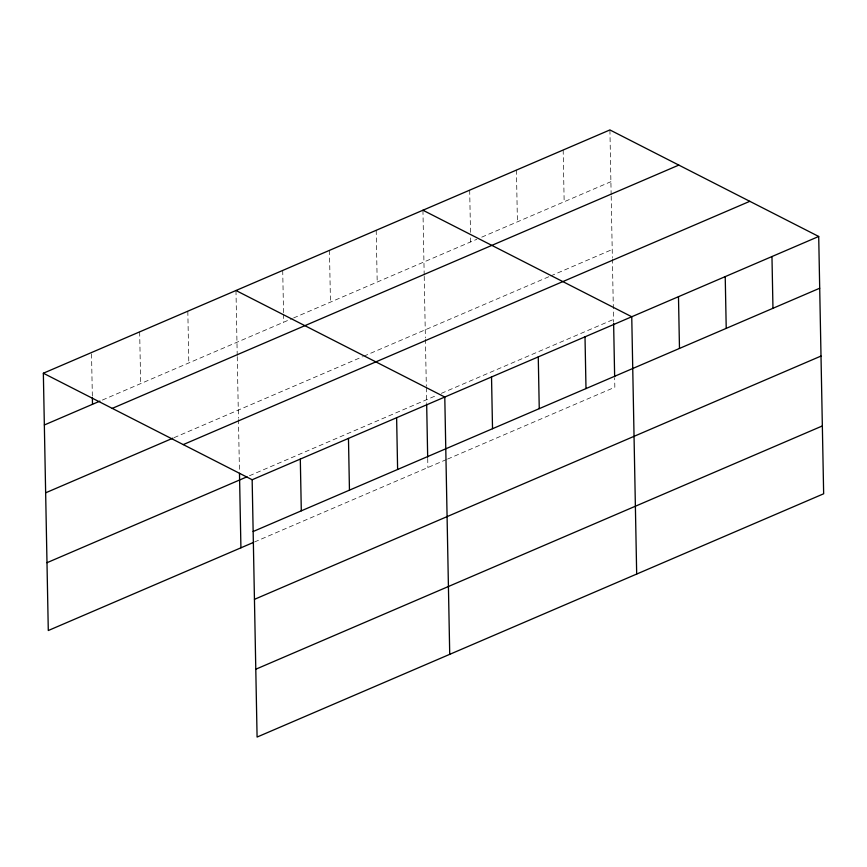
<?xml version="1.0" encoding="UTF-8"?>
<svg xmlns="http://www.w3.org/2000/svg" width="867" height="867" viewBox="0 0 867 867"><rect width="100%" height="100%" fill="white"/><g stroke="black" fill="none" stroke-linecap="round" stroke-linejoin="round"><path stroke-width="0.65" stroke-dasharray="4.33 3.25" d="M102.382 400.055L292.32 318.492M293.555 317.972L476.828 239.27M481.749 237.157L610.899 181.691M174.061 437.672L362.504 356.749M363.739 356.218L549.472 276.465M550.708 275.934L612.2 249.523M249.458 475.755L436.426 395.471M441.346 393.358L613.543 319.414M254.454 542.005L446.332 459.608M447.567 459.077L614.844 387.246L614.67 378.11M609.913 129.942L611.148 194.739M611.181 196.04L612.362 257.586M612.384 258.93L613.598 322.025M563.171 150.013L564.157 201.762M516.429 170.084L517.415 221.833M469.686 190.155L470.499 232.616M470.597 237.926L470.683 241.904M422.944 210.226L424.191 275.023M424.212 276.324L425.394 337.87M425.415 339.214L426.326 386.259M426.347 387.603L426.662 403.61M427.713 458.394L427.886 467.53M376.202 230.297L377.199 282.046M329.46 250.368L330.457 302.117M282.718 270.439L283.531 312.9M283.563 314.233L283.715 322.188M235.976 290.51L237.222 355.307M237.244 356.608L238.436 418.154M238.458 419.498L239.465 471.919M187.825 311.188L188.811 362.948M139.663 331.866L140.66 383.626M91.534 353.877L92.346 396.338"/><path stroke-width="1.3" d="M43.35 373.222L609.913 129.942L818.708 236.474L823.65 493.778L257.087 737.058L252.156 479.754L43.35 373.222L48.292 630.526L253.218 542.536M44.347 424.982L99.911 401.118M112.255 408.379L678.807 165.098M45.648 492.814L172.836 438.203M183.251 444.598L749.803 201.317M46.991 562.705L246.997 476.817M252.156 479.754L818.708 236.474M253.142 531.514L819.705 288.223M254.443 599.346L821.006 356.055M255.787 669.226L822.349 425.946M422.944 210.226L631.75 316.758L636.681 574.062M235.976 290.51L444.782 397.043L449.724 654.347M771.966 256.545L772.963 308.294M725.224 276.616L726.221 328.365M678.482 296.687L679.479 348.436M613.619 323.326L614.649 376.809M585.008 336.829L585.994 388.579M538.266 356.901L539.252 408.65M491.524 376.972L492.521 428.721M426.683 404.911L427.68 457.093M396.62 417.721L397.617 469.47M348.469 438.399L349.455 490.148M300.307 459.077L301.304 510.826M239.487 473.263L240.918 547.814M92.379 397.671L92.498 404.304"/></g></svg>
